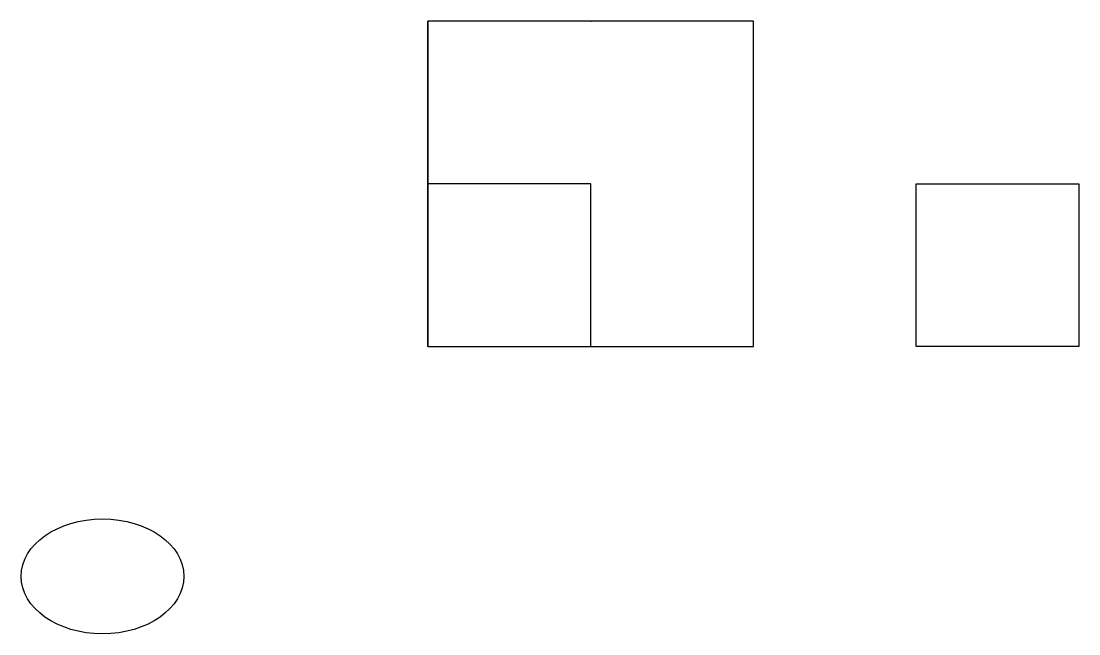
# Model space of a CAD drawing. Header units: metres. Extents: x -2.5 to 33.1, y -1.8 to 25.3.
# Drawn here: x -2.5 to 4, y -1.77 to 2 of the extents above; entities outside this region: 1.
import ezdxf

# ---------------------------------------------------------------- set-up
doc = ezdxf.new("R2010")
doc.units = ezdxf.units.M

# ---------------------------------------------------------------- blocks, each defined once
blk = doc.blocks.new('AECCTX_LEAF')
blk.add_3dface([(0, 0), (1, 0), (1, 1), (0, 1)])
blk.add_attdef('ROLE', (0, 0), '', height=2.5)
blk = doc.blocks.new('AECCTX_PARENT')
at = {"xscale": 2, "yscale": 2, "zscale": 2, "rotation": 30}
blk.add_blockref('AECCTX_LEAF', (1, 2, 3), dxfattribs=at)

msp = doc.modelspace()

# ---------------------------------------------------------------- linework, layer by layer
msp.add_line((0, 0, 1), (2, 0, 3))
msp.add_polyline3d([(0, 0, 0), (0, 1, 2), (0, 2, 4)])
at = {"extrusion": (0, 1, 1)}
msp.add_circle((2, 3, 1), 0.5, dxfattribs=at)
msp.add_point((1, 2, 4))
msp.add_3dface([(0, 0), (2, 0), (2, 2, 1), (0, 2, 1)])

# ---------------------------------------------------------------- block references
ref = msp.add_blockref('AECCTX_PARENT', (10, 20, 30), dxfattribs=dict(rotation=15))
ref.add_attrib('ROLE', 'source-attribute', (10, 20, 30), dxfattribs={"height": 2.5})

# ---------------------------------------------------------------- meshes
mesh = msp.add_polyface()
corners = [(0, 0), (1, 0), (1, 1, 1), (0, 1, 1)]
mesh.append_faces([[corners[k] for k in face] for face in [(0, 1, 2, 3)]])
mesh = msp.add_polymesh((2, 2))
for k, corner in enumerate([(3, 0), (3, 1), (4, 0, 1), (4, 1, 1)]):
    mesh.set_mesh_vertex(divmod(k, 2), corner)

doc.saveas('drawing.dxf')
